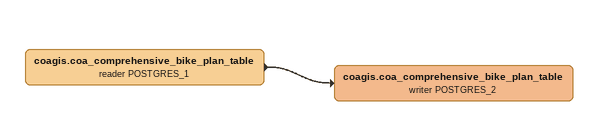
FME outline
coagis.coa_comprehensive_bike_plan_table (reader POSTGRES_1)
    -> coagis.coa_comprehensive_bike_plan_table (writer POSTGRES_2)
coagis.coa_comprehensive_bike_plan_table (writer POSTGRES_2)
